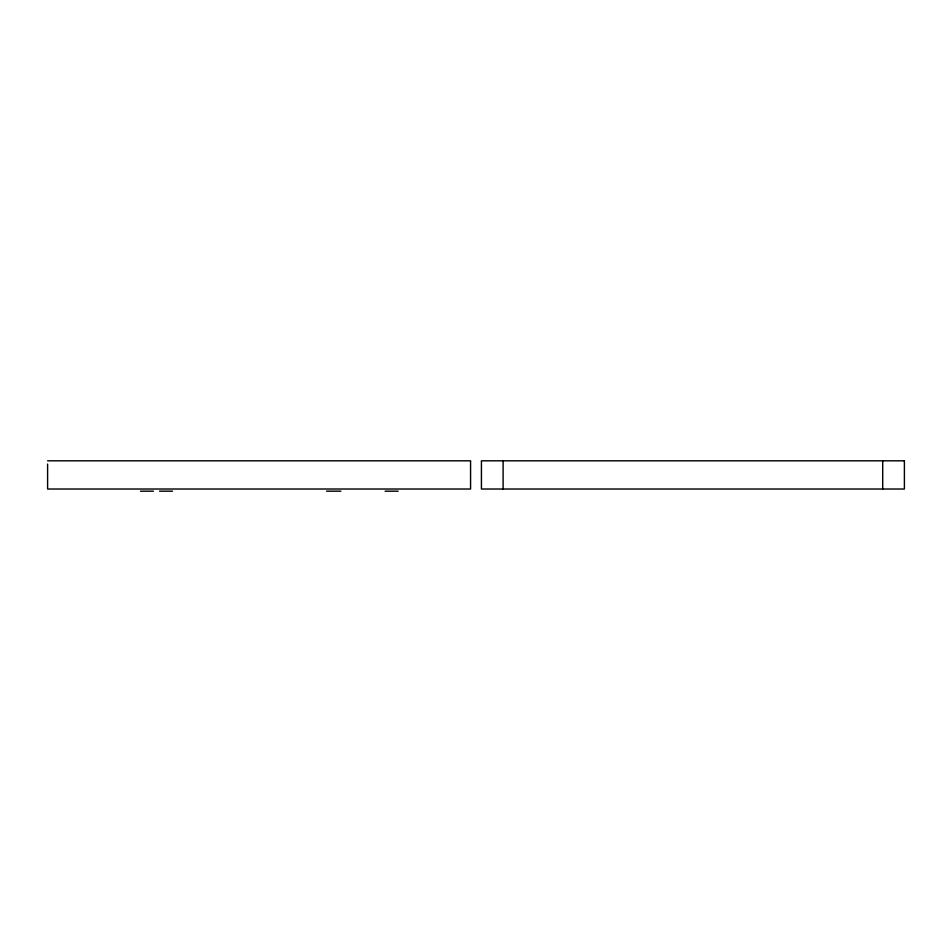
<?xml version="1.0" encoding="UTF-8"?>
<svg xmlns="http://www.w3.org/2000/svg" width="952" height="952" viewBox="0 0 952 952"><rect width="100%" height="100%" fill="white"/><g stroke="black" fill="none" stroke-linecap="round" stroke-linejoin="round"><path stroke-width="1.43" d="M47.6 460.816L470.574 460.816L470.574 489.019L47.6 489.019L47.6 464.064M140.48 491.184L153.403 491.184M159.531 491.184L172.538 491.184M326.548 491.184L340.864 491.184M385.12 491.184L398.126 491.184M882.706 460.816L882.706 489.019M503.108 460.816L503.108 489.019M904.4 460.816L481.426 460.816L481.426 489.019L904.4 489.019L904.4 460.816"/></g></svg>
